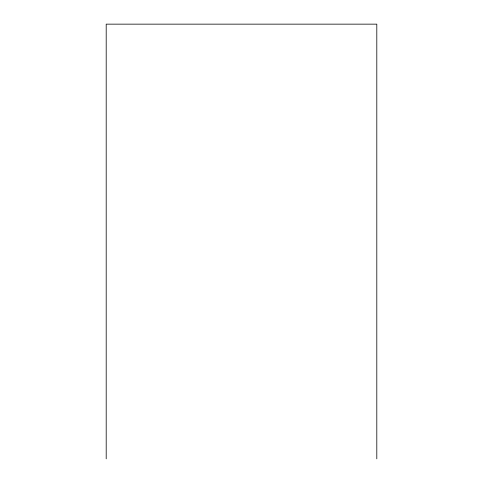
<?xml version="1.0" encoding="UTF-8"?>
<svg xmlns="http://www.w3.org/2000/svg" width="483" height="483" viewBox="0 0 483 483"><rect width="100%" height="100%" fill="white"/><g stroke="black" fill="none" stroke-linecap="round" stroke-linejoin="round"><path stroke-width="0.72" d="M376.806 458.85L376.806 24.15L106.194 24.15L106.194 458.85"/></g></svg>
